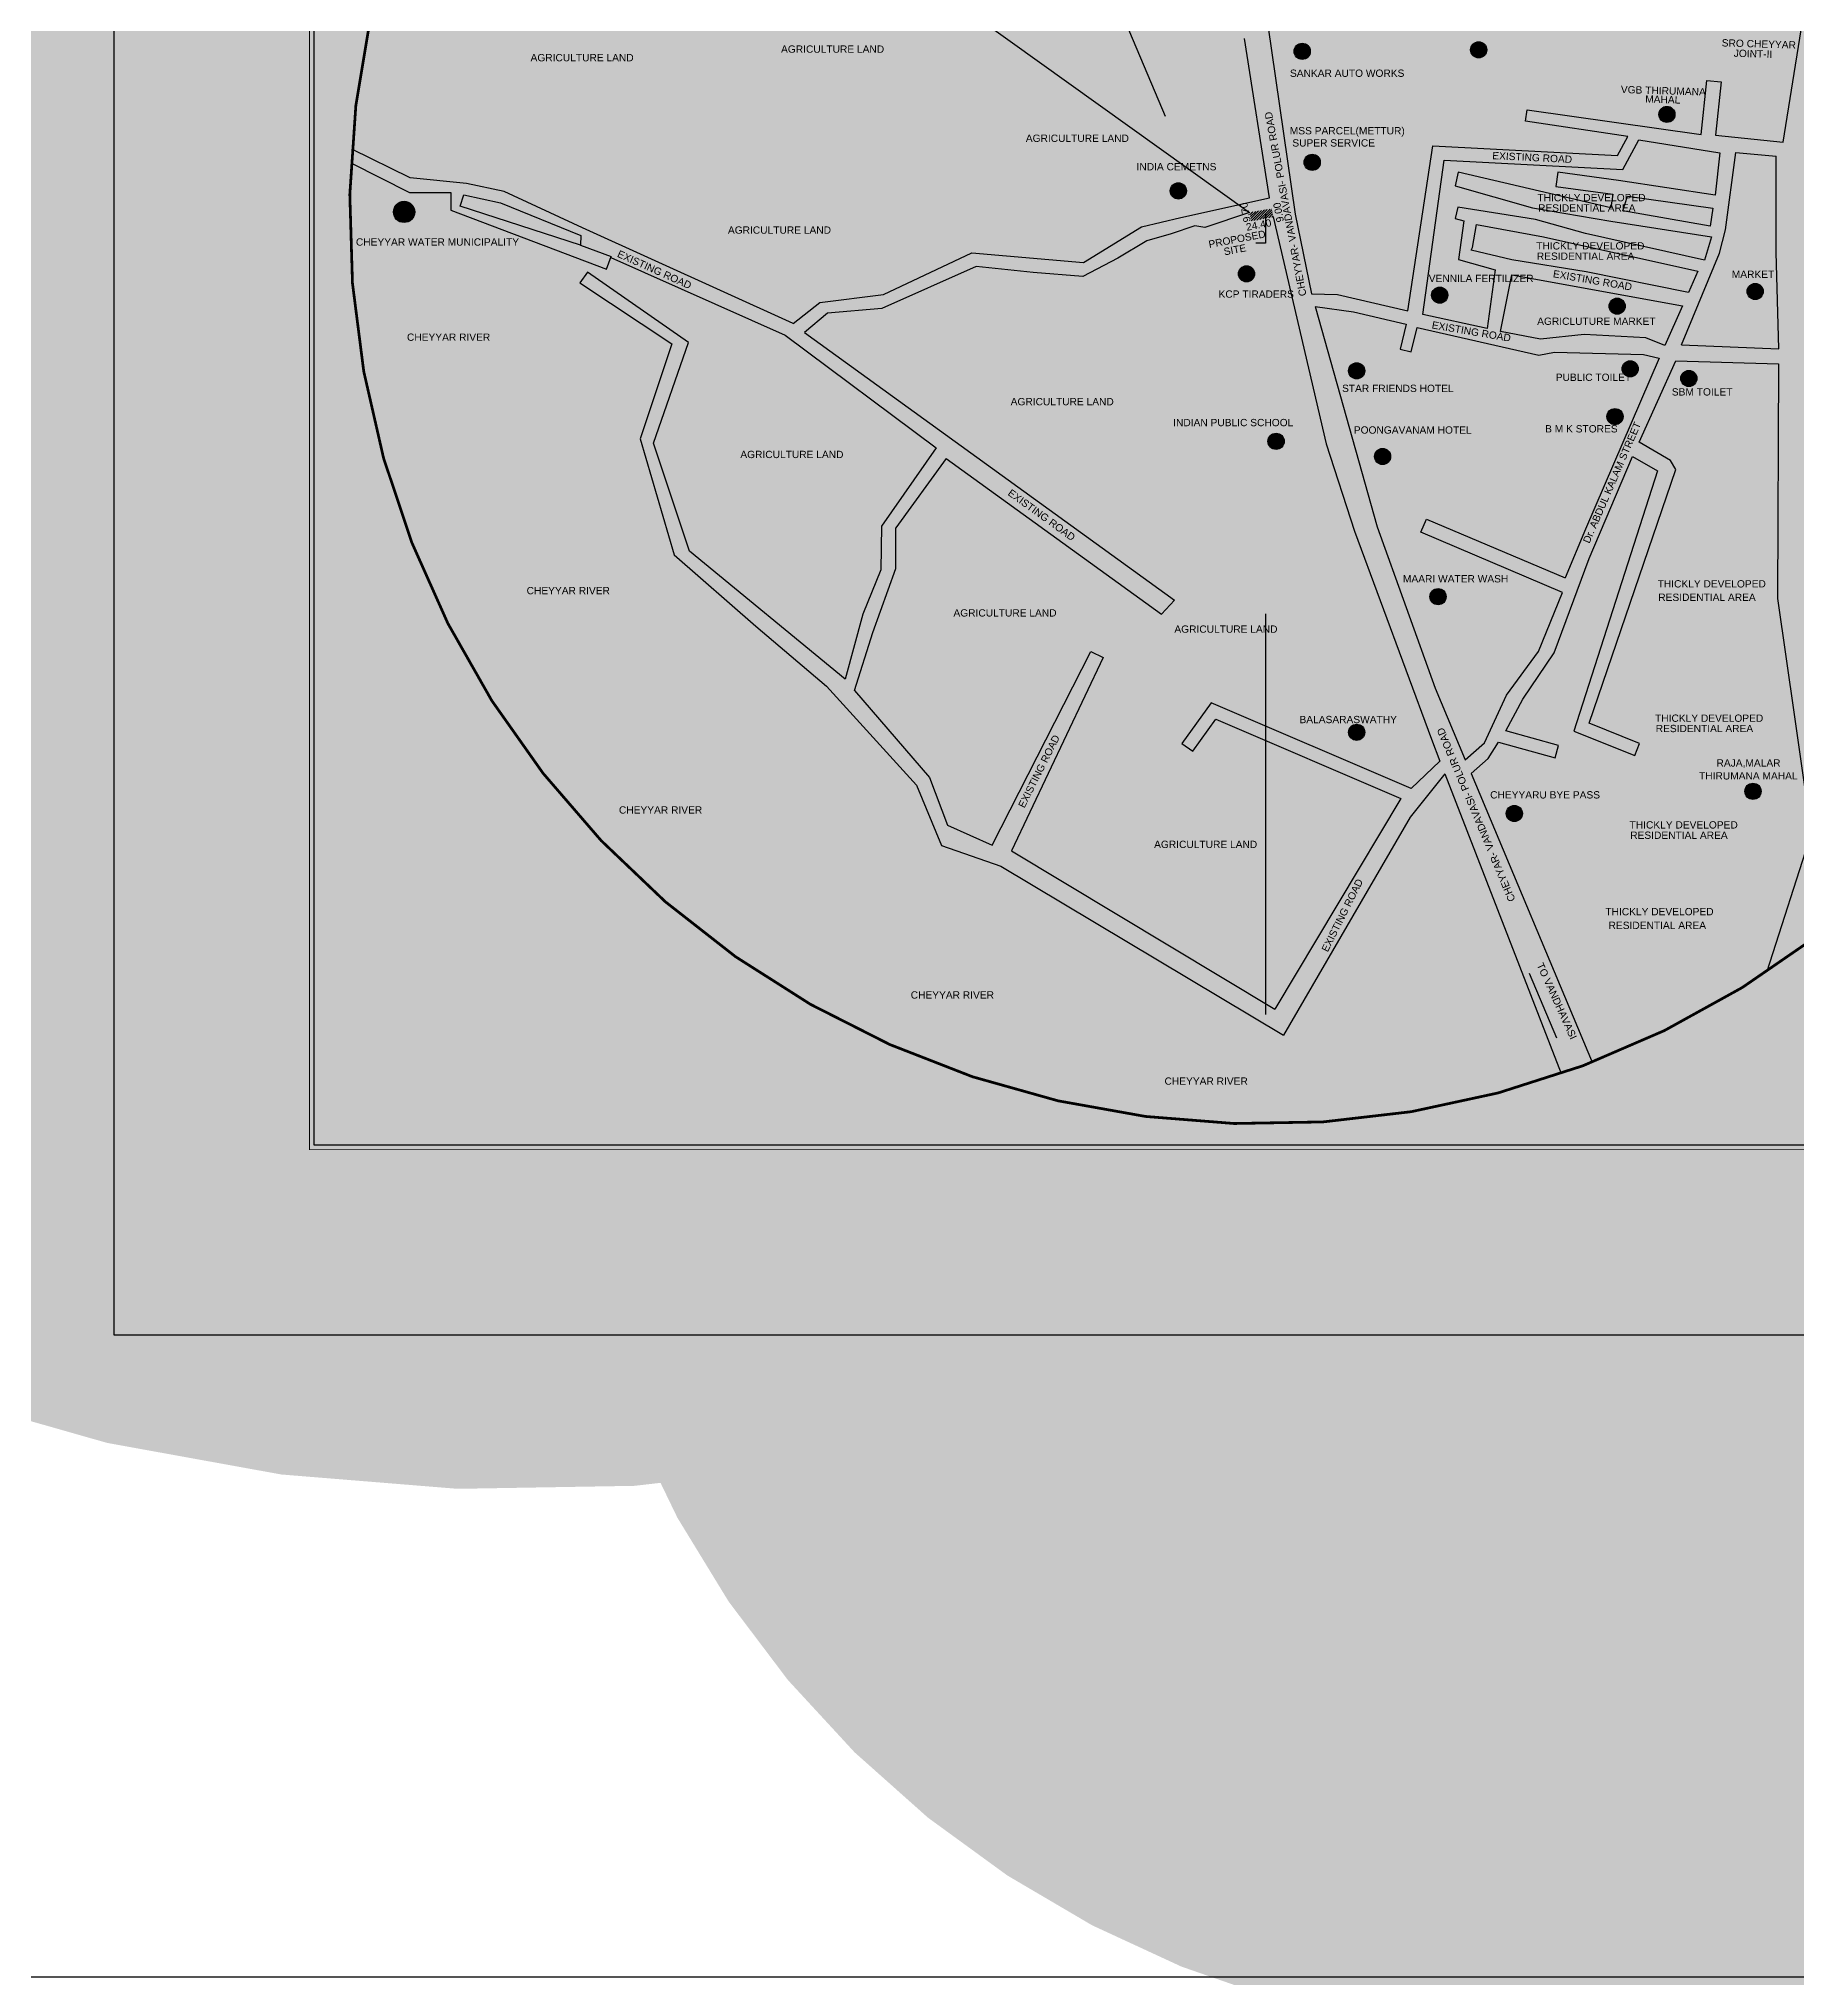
# Model space of a CAD drawing. Header units: metres. Extents: x 31 to 185, y 214 to 372.
# Drawn here: x 68.69 to 90.62, y 213.74 to 237.93 of the extents above; entities that cross this region are included whole.
import ezdxf

# ---------------------------------------------------------------- set-up
doc = ezdxf.new("R2010")
doc.units = ezdxf.units.M
doc.header["$MEASUREMENT"] = 0
doc.linetypes.add('DASHED2', pattern=[0.375, 0.25, -0.125])
doc.linetypes.add('HIDDEN', pattern=[0.375, 0.25, -0.125])
doc.layers.add('LOCATION_PLAN', color=2, linetype='Continuous')
doc.styles.add('ROMANT', font='arial.ttf', dxfattribs={"height": 15})
doc.styles.get("Standard").update_dxf_attribs({"font": 'arial.ttf'})
doc.styles.add('style1', font='arialbd.ttf', dxfattribs={"height": 9})
doc.dimstyles.new('STANDARD$7', dxfattribs={"dimtxt": 200, "dimasz": 100, "dimexe": 200, "dimexo": 200, "dimgap": 100, "dimtad": 1, "dimzin": 12, "dimdsep": 46, "dimtxsty": 'style1', "dimblk": 'OBLIQUE', "dimblk1": 'DOT', "dimblk2": 'DOT', "dimsah": 1, "dimcen": 200, "dimse1": 1, "dimse2": 1, "dimclrd": 6, "dimclre": 3, "dimclrt": 6, "dimadec": 0, "dimazin": 0, "dimtfac": 1, "dimtix": 1, "dimtmove": 2, "dimatfit": 3, "dimldrblk": 'DOT', "dimfxl": 0, "dimtolj": 1, "dimtzin": 12, "dimarcsym": 0})

# ---------------------------------------------------------------- blocks, each defined once
blk = doc.blocks.new('GFDGFDG56')
h = blk.add_hatch(color=1)
h.dxf.hatch_style = 1
h.paths.add_polyline_path([(311738.9, 11146.6, 1), (311759, 11146.6, 1)])
at = {"color": 1}
blk.add_circle((311749, 11146.6), 10, dxfattribs=at)
blk = doc.blocks.new('_Dot')
at = {"color": 0, "linetype": 'ByBlock', "lineweight": -2}
blk.add_line((-0.5, 0), (-1, 0), dxfattribs=at)
at = {"color": 0, "linetype": 'ByBlock', "const_width": 0.5}
blk.add_lwpolyline([(-0.25, 0, 1), (0.25, 0, 1)], format="xyb", close=True, dxfattribs=at)
blk = doc.blocks.new('_Oblique')
at = {"color": 0, "linetype": 'ByBlock', "lineweight": -2}
blk.add_line((-0.5, -0.5), (0.5, 0.5), dxfattribs=at)

msp = doc.modelspace()

# ---------------------------------------------------------------- hatches: boundary and pattern name
h = msp.add_hatch()
h.set_pattern_fill('ANSI31', color=1, scale=0.170782)
h.set_pattern_definition([(45, (-3489.367223, 127.293072), (-0.01509512356, 0.01509512356), [])])
h.paths.add_polyline_path([(84.072, 235.812), (83.797, 235.767), (83.818, 235.659), (84.091, 235.711)])

# ---------------------------------------------------------------- linework, layer by layer
at = {"color": 1}
for p, q in [((83.831, 239.453), (84.365, 235.744)), ((84.043, 235.947), (83.733, 237.938)), ((87.239, 236.904), (87.259, 237.047)), ((88.516, 236.715), (87.239, 236.904)), ((88.388, 236.477), (88.516, 236.715)), ((88.452, 236.304), (88.653, 236.674)), ((88.653, 236.674), (89.663, 236.512)), ((85.773, 234.538), (86.081, 236.599)), ((86.081, 236.599), (88.388, 236.477)), ((86.226, 236.417), (88.452, 236.304)), ((89.663, 236.512), (89.608, 235.983)), ((86.401, 236.271), (86.36, 236.097)), ((88.305, 235.823), (86.401, 236.271)), ((87.643, 236.268), (87.619, 236.09)), ((88.4, 236.165), (87.643, 236.268)), ((89.608, 235.983), (88.4, 236.165)), ((86.36, 236.097), (86.36, 236.097)), ((87.619, 236.09), (88.328, 235.994)), ((88.328, 235.994), (88.305, 235.823)), ((83.797, 235.767), (83.236, 235.578)), ((84.091, 235.711), (84.752, 232.876)), ((84.365, 235.744), (84.569, 234.751)), ((82.817, 235.5), (82.514, 235.411)), ((83.113, 235.599), (82.817, 235.5)), ((83.236, 235.578), (83.113, 235.599)), ((75.447, 235.357), (75.829, 235.215)), ((82.514, 235.411), (82.153, 235.197)), ((80.383, 235.093), (79.209, 234.568)), ((81.094, 235.018), (80.383, 235.093)), ((81.717, 234.967), (81.094, 235.018)), ((82.153, 235.197), (81.717, 234.967)), ((86.929, 234.28), (87.068, 234.987)), ((87.068, 234.987), (89.198, 234.602)), ((84.569, 234.751), (84.894, 234.741)), ((84.894, 234.741), (85.773, 234.538)), ((78.531, 234.511), (78.244, 234.269)), ((79.209, 234.568), (78.531, 234.511)), ((84.614, 234.591), (85.387, 231.84)), ((84.614, 234.591), (85.093, 234.524)), ((85.093, 234.524), (85.752, 234.372)), ((89.198, 234.602), (88.976, 234.106)), ((78.244, 234.269), (82.858, 230.928)), ((85.752, 234.372), (85.676, 234.058)), ((85.812, 234.026), (85.886, 234.332)), ((85.886, 234.332), (87.407, 233.986)), ((87.426, 234.184), (86.929, 234.28)), ((87.971, 234.243), (87.426, 234.184)), ((88.739, 234.201), (87.971, 234.243)), ((85.676, 234.058), (85.812, 234.026)), ((88.976, 234.106), (88.739, 234.201)), ((84.752, 232.876), (85.107, 231.786))]:
    msp.add_line(p, q, dxfattribs=at)
at = {"color": 3}
for p, q in [((85.107, 231.786), (86.065, 229.19)), ((86.065, 229.19), (86.17, 228.918)), ((86.232, 228.76), (87.684, 225.019))]:
    msp.add_line(p, q, dxfattribs=at)
at = {"lineweight": -2, "ltscale": 10}
msp.add_lwpolyline([(31.473, 326.212), (185.224, 326.212), (185.224, 213.737), (31.473, 213.737)], close=True, dxfattribs=at)
at = {"color": 1, "const_width": 0.0114}
msp.add_lwpolyline([(72.065, 249.143), (101.324, 249.143), (101.324, 224.067), (72.065, 224.067)], close=True, dxfattribs=at)
at = {"color": 1}
msp.add_lwpolyline([(72.122, 249.086), (101.267, 249.086), (101.267, 224.124), (72.122, 224.124)], close=True, dxfattribs=at)
at = {"color": 5, "linetype": 'HIDDEN', "ltscale": 150, "const_width": 0.0342}
msp.add_lwpolyline([(75.251, 243.119, 27.560678), (76.404, 244.3, 0.051196)], format="xyb", close=True, dxfattribs=at)
at = {"color": 1}
for points in [[(87.259, 237.047), (89.432, 236.739), (89.504, 237.413), (89.68, 237.395), (89.609, 236.733), (90.455, 236.642), (90.902, 239.453)], [(86.36, 235.69), (86.468, 235.66), (86.404, 235.178), (86.859, 235.048), (86.763, 234.319), (85.957, 234.491), (86.226, 236.417)], [(89.188, 234.114), (90.4, 234.063), (90.366, 235.272), (90.366, 236.469)], [(89.662, 235.258), (89.733, 235.548), (89.864, 236.516), (90.366, 236.469)], [(78.101, 234.381), (78.435, 234.641), (79.23, 234.742), (80.332, 235.263), (81.725, 235.141), (82.447, 235.585), (82.939, 235.705), (84.043, 235.947)], [(86.36, 236.097), (87.327, 235.825), (88.305, 235.658), (89.561, 235.462), (89.475, 235.171), (87.99, 235.504), (87.364, 235.678), (86.397, 235.831), (86.36, 235.69)], [(88.455, 235.786), (88.513, 235.969), (89.577, 235.818), (89.545, 235.593), (88.455, 235.786)], [(78.101, 234.381), (75.474, 235.573)], [(86.628, 235.617), (87.463, 235.463), (89.39, 235.033), (89.272, 234.765), (87.997, 235.027), (87.067, 235.173), (86.56, 235.296), (86.576, 235.33), (86.628, 235.617)], [(75.825, 235.204), (78, 234.235), (79.884, 232.826), (79.203, 231.851)], [(89.188, 234.114), (89.662, 235.258)], [(87.407, 233.986), (87.6, 234.021), (88.712, 233.993), (88.909, 233.949), (87.989, 231.814)], [(88.656, 232.899), (89.114, 233.914), (90.395, 233.875)], [(80.011, 232.695), (79.382, 231.83)], [(80.011, 232.695), (82.697, 230.752)], [(87.989, 231.814), (87.734, 231.205)], [(82.697, 230.752), (82.858, 230.928)]]:
    msp.add_lwpolyline(points, dxfattribs=at)
at = {"color": 5}
for points in [[(75.474, 235.573), (74.494, 236.027), (74.023, 236.128), (73.323, 236.198), (72.594, 236.555)], [(72.583, 236.385), (73.312, 236.014), (73.829, 236.014), (73.829, 235.793), (75.77, 235.059), (75.829, 235.215)], [(75.447, 235.357), (73.946, 235.844), (73.993, 235.988), (74.449, 235.888), (75.452, 235.48), (75.447, 235.357)]]:
    msp.add_lwpolyline(points, dxfattribs=at)
at = {"color": 3, "lineweight": -2, "ltscale": 10, "const_width": 0.00115}
msp.add_lwpolyline([(84.072, 235.812), (83.797, 235.767), (83.818, 235.659), (84.091, 235.711)], close=True, dxfattribs=at)
at = {"color": 3}
for points in [[(79.203, 231.851), (79.194, 231.306), (78.97, 230.75), (78.748, 229.939), (76.809, 231.538), (76.357, 232.888), (76.793, 234.144), (75.533, 235.022), (75.438, 234.886), (76.585, 234.125), (76.191, 232.941), (76.616, 231.491), (77.636, 230.601), (78.518, 229.851), (79.638, 228.616)], [(90.395, 233.875), (90.384, 230.947), (90.598, 229.471), (90.805, 228.015), (90.249, 226.29)], [(88.575, 232.719), (88.888, 232.541), (87.844, 229.293), (88.602, 228.988), (88.662, 229.139), (88.033, 229.392), (89.116, 232.556), (89.049, 232.67), (88.656, 232.899)], [(86.56, 228.762), (86.774, 228.95), (86.904, 229.155), (87.608, 228.96), (87.65, 229.113), (86.995, 229.294), (87.204, 229.69), (87.596, 230.269), (88.033, 231.448), (88.575, 232.719)], [(78.866, 229.8), (79.094, 230.523), (79.382, 231.322), (79.382, 231.83)], [(85.387, 231.84), (86.113, 229.828), (86.488, 228.933)], [(86.488, 228.933), (86.726, 229.146), (87.001, 229.741), (87.401, 230.286), (87.701, 231.022), (85.934, 231.774), (86.005, 231.939), (87.734, 231.205)], [(79.804, 228.713), (80.027, 228.12), (80.586, 227.868), (81.817, 230.287), (81.97, 230.209), (80.826, 227.799), (84.112, 225.822)], [(78.866, 229.8), (79.804, 228.713)], [(86.17, 228.918), (85.811, 228.575), (83.316, 229.646), (82.953, 229.137), (83.089, 229.04), (83.374, 229.44), (85.685, 228.449), (84.112, 225.822)], [(86.232, 228.76), (85.799, 228.216), (84.221, 225.495)], [(86.56, 228.762), (88.07, 225.161)], [(79.638, 228.616), (79.954, 227.865), (80.694, 227.607), (84.221, 225.495)]]:
    msp.add_lwpolyline(points, dxfattribs=at)
at = {"layer": 'LOCATION_PLAN', "color": 7}
msp.add_lwpolyline([(69.627, 249.849), (103.166, 249.849), (103.166, 221.751), (69.627, 221.751)], close=True, dxfattribs=at)

# ---------------------------------------------------------------- block references
at = {"color": 1}
for p, xscale, yscale, zscale in [((-3064.53, 125.185), 0.0101010209150806, 0.0101010209150806, 0.0101010209150806), ((-3062.328, 125.204), 0.0101010209150806, 0.0101010209150806, 0.0101010209150806), ((-3048.433, 124.811), 0.0100639841287844, 0.0100639841287844, 0.0100639841287844), ((-3064.405, 123.8), 0.0101010209150806, 0.0101010209150806, 0.0101010209150806), ((-3066.076, 123.443), 0.0101010209150806, 0.0101010209150806, 0.0101010209150806), ((-3065.225, 122.408), 0.0101010209150806, 0.0101010209150806, 0.0101010209150806), ((-3051.268, 122.555), 0.0100639841287844, 0.0100639841287844, 0.0100639841287844), ((-3047.331, 122.601), 0.0100639841287844, 0.0100639841287844, 0.0100639841287844), ((-3049.054, 122.417), 0.0100639841287844, 0.0100639841287844, 0.0100639841287844), ((-3052.304, 121.61), 0.0100639841287844, 0.0100639841287844, 0.0100639841287844), ((-3048.891, 121.635), 0.0100639841287844, 0.0100639841287844, 0.0100639841287844), ((-3048.159, 121.515), 0.0100639841287844, 0.0100639841287844, 0.0100639841287844), ((-3049.081, 121.039), 0.0100639841287844, 0.0100639841287844, 0.0100639841287844), ((-3064.856, 120.317), 0.0101010209150806, 0.0101010209150806, 0.0101010209150806), ((-3051.981, 120.541), 0.0100639841287844, 0.0100639841287844, 0.0100639841287844), ((-3051.289, 118.791), 0.0100639841287844, 0.0100639841287844, 0.0100639841287844), ((-3052.304, 117.098), 0.0100639841287844, 0.0100639841287844, 0.0100639841287844), ((-3047.359, 116.361), 0.0100639841287844, 0.0100639841287844, 0.0100639841287844), ((-3050.337, 116.084), 0.0100639841287844, 0.0100639841287844, 0.0100639841287844)]:
    msp.add_blockref('GFDGFDG56', p, dxfattribs=dict(at, xscale=xscale, yscale=yscale, zscale=zscale))
at = {"color": 5, "xscale": 0.0132546424542079, "yscale": 0.0132546424542079, "zscale": 0.0132546424542079}
msp.add_blockref('GFDGFDG56', (-4058.875, 88.029), dxfattribs=at)

# ---------------------------------------------------------------- texts
at = {"color": 6}
for s, height, rotation, p in [('SRO CHEYYAR', 0.09108, 358.2853, (89.687, 237.839)), ('JOINT-II', 0.0911, 358.2853, (89.837, 237.71)), ('VGB THIRUMANA ', 0.09108, 358.2853, (88.428, 237.257)), ('MAHAL', 0.0911, 358.2853, (88.732, 237.138)), ('CHEYYAR- VANDAVASI- POLUR ROAD', 0.09108, 100.7048, (84.507, 234.731)), ('EXISTING ROAD', 0.09108, 357.194, (86.823, 236.432)), ('EXISTING ROAD', 0.09108, 335.7592, (75.897, 235.216)), ('EXISTING ROAD', 0.09108, 350.2917, (87.577, 234.959)), ('EXISTING ROAD', 0.09108, 350.2917, (86.065, 234.32)), ('Dr. ABDUL KALAM STREET', 0.09108, 66.6345, (88.036, 231.628)), ('EXISTING ROAD', 0.09108, 324.0907, (80.771, 232.245)), ('EXISTING ROAD', 0.09108, 63.4399, (80.986, 228.324)), ('CHEYYAR- VANDAVASI- POLUR ROAD', 0.09108, 112.6831, (87.116, 227.186)), ('EXISTING ROAD', 0.09108, 63.4399, (84.77, 226.527)), ('TO VANDHAVASI', 0.09108, 294.4192, (87.376, 226.373))]:
    msp.add_text(s, height=height, rotation=rotation, dxfattribs=at).set_placement(p)
for s, height, p in [('AGRICULTURE LAND', 0.09108, (74.824, 237.653)), ('AGRICULTURE LAND', 0.09108, (77.95, 237.76)), ('SANKAR AUTO WORKS', 0.09108, (84.3, 237.459)), ('AGRICULTURE LAND', 0.09108, (81.004, 236.647)), ('MSS PARCEL(METTUR)', 0.09108, (84.298, 236.741)), ('SUPER SERVICE', 0.09108, (84.33, 236.589)), ('INDIA CEMETNS', 0.09108, (82.386, 236.292)), ('THICKLY DEVELOPED ', 0.09108, (87.388, 235.906)), ('RESIDENTIAL AREA', 0.09108, (87.396, 235.777)), ('CHEYYAR WATER MUNICIPALITY', 0.09108, (72.645, 235.352)), ('AGRICULTURE LAND', 0.09108, (77.287, 235.501)), ('THICKLY DEVELOPED ', 0.09108, (87.373, 235.304)), ('RESIDENTIAL AREA', 0.09108, (87.381, 235.175)), ('VENNILA FERTILIZER', 0.09108, (86.032, 234.898)), ('MARKET', 0.0911, (89.813, 234.949)), ('KCP TIRADERS', 0.09108, (83.409, 234.702)), ('CHEYYAR RIVER', 0.09108, (73.282, 234.164)), ('AGRICLUTURE MARKET', 0.09108, (87.385, 234.363)), ('PUBLIC TOILET', 0.09108, (87.617, 233.663)), ('STAR FRIENDS HOTEL', 0.09108, (84.95, 233.525)), ('SBM TOILET', 0.0911, (89.065, 233.481)), ('AGRICULTURE LAND', 0.09108, (80.815, 233.359)), ('INDIAN PUBLIC SCHOOL', 0.09108, (82.843, 233.098)), ('POONGAVANAM HOTEL', 0.09108, (85.097, 233.005)), ('B M K STORES', 0.09108, (87.484, 233.02)), ('AGRICULTURE LAND', 0.09108, (77.442, 232.7)), ('CHEYYAR RIVER', 0.09108, (74.775, 231)), ('MAARI WATER WASH', 0.09108, (85.71, 231.148)), ('THICKLY DEVELOPED ', 0.09108, (88.888, 231.085)), ('RESIDENTIAL AREA', 0.09108, (88.896, 230.917)), ('AGRICULTURE LAND', 0.09108, (80.101, 230.722)), ('AGRICULTURE LAND', 0.09108, (82.858, 230.52)), ('BALASARASWATHY', 0.09108, (84.419, 229.391)), ('THICKLY DEVELOPED ', 0.09108, (88.856, 229.408)), ('RESIDENTIAL AREA', 0.09108, (88.864, 229.279)), ('RAJA,MALAR ', 0.09108, (89.623, 228.849)), ('THIRUMANA MAHAL', 0.09108, (89.405, 228.688)), ('CHEYYARU BYE PASS ', 0.09108, (86.798, 228.451)), ('CHEYYAR RIVER', 0.09108, (75.927, 228.262)), ('THICKLY DEVELOPED ', 0.09108, (88.538, 228.076)), ('RESIDENTIAL AREA', 0.09108, (88.546, 227.947)), ('AGRICULTURE LAND', 0.09108, (82.605, 227.833)), ('THICKLY DEVELOPED ', 0.09108, (88.236, 226.993)), ('RESIDENTIAL AREA', 0.09108, (88.276, 226.822)), ('CHEYYAR RIVER', 0.09108, (79.568, 225.953)), ('CHEYYAR RIVER', 0.09108, (82.735, 224.878))]:
    msp.add_text(s, height=height, dxfattribs=at).set_placement(p)
at = {"lineweight": -2, "style": 'ROMANT'}
for s, rotation, p in [('9.70', 100.7765, (83.812, 235.654)), ('24.40', 10.7765, (83.762, 235.537)), ('9.00', 100.7765, (84.225, 235.654)), ('PROPOSED ', 10.7765, (83.294, 235.322)), ('SITE', 10.7765, (83.483, 235.23))]:
    msp.add_text(s, height=0.0911, rotation=rotation, dxfattribs=at).set_placement(p)

# ---------------------------------------------------------------- leaders
at = {"color": 1, "linetype": 'DASHED2', "lineweight": 30, "ltscale": 50}
msp.add_leader([(74.637, 242.322), (83.797, 235.767)], dimstyle='STANDARD$7', override={"dimasz": 45, "dimgap": 100, "dimtad": 0}, dxfattribs=at)
at = {"color": 1}
for points, override in [([(83.997, 235.755), (83.997, 235.383), (83.873, 235.383)], {"dimasz": 10, "dimgap": 100, "dimtad": 0, "dimfxl": 6, "dimfxlon": 1, "dimarcsym": 2}), ([(87.63, 225.459), (87.288, 226.265)], {"dimasz": 25, "dimtad": 0, "dimfxl": 6, "dimfxlon": 1, "dimarcsym": 2})]:
    msp.add_leader(points, dimstyle='STANDARD$7', override=override, dxfattribs=at)

doc.saveas('drawing.dxf')
